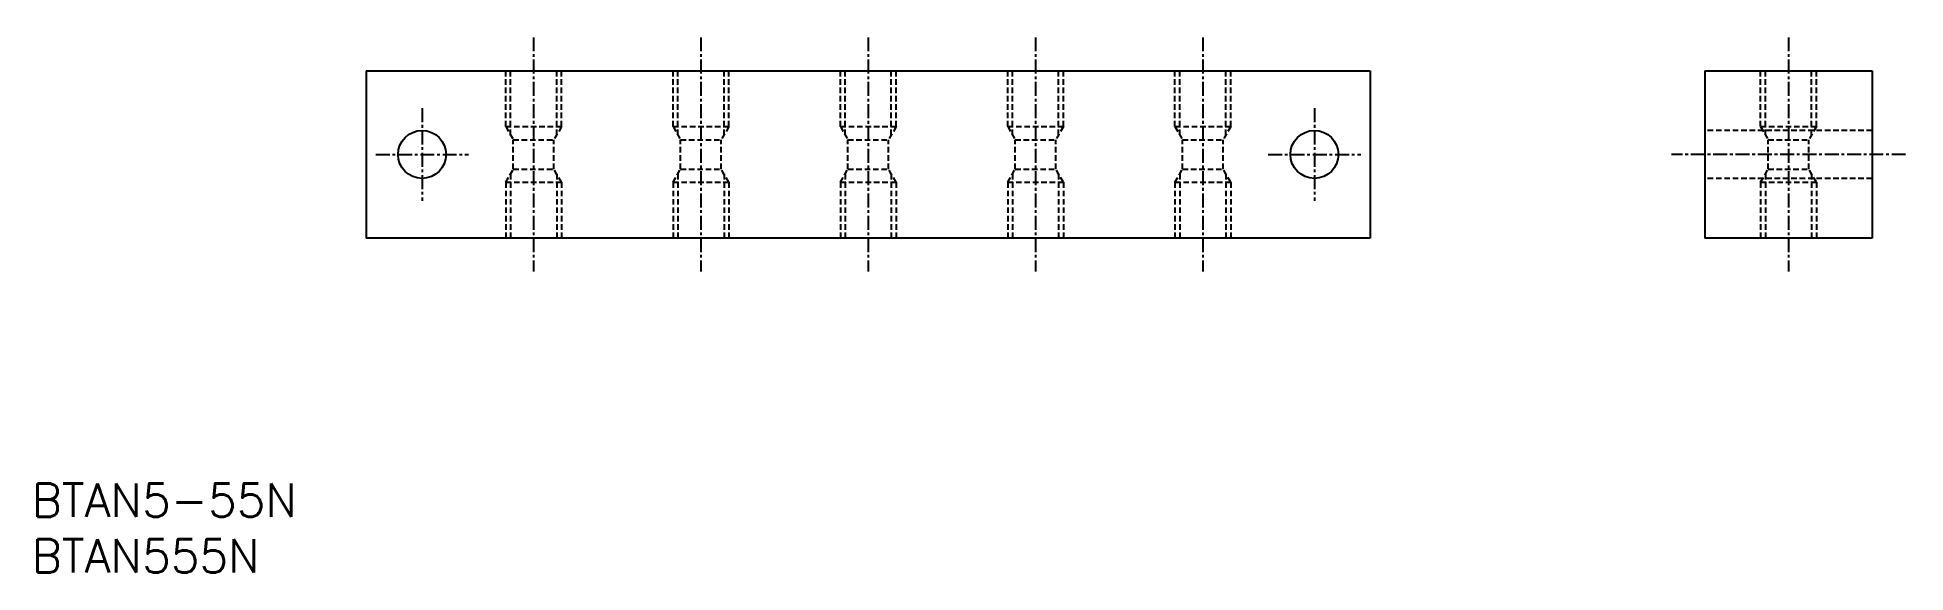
# Model space of a CAD drawing. Extents: x 1 to 168, y 0 to 48.
import ezdxf

# ---------------------------------------------------------------- set-up
doc = ezdxf.new("R2010")
doc.units = 0
doc.linetypes.add('CENTER', pattern=[2, 1.25, -0.25, 0.25, -0.25])
doc.linetypes.add('DASHED', pattern=[0.75, 0.5, -0.25])
doc.layers.get('0').update_dxf_attribs({"linetype": 'CONTINUOUS'})
doc.layers.add('CENTER', color=1, linetype='CENTER')
doc.styles.get("Standard").update_dxf_attribs({"font": 'txt.shx'})

# ---------------------------------------------------------------- blocks, each defined once
blk = doc.blocks.new('*U13')
at = {"color": 7, "linetype": 'CONTINUOUS'}
blk.add_text('BTAN555N', height=3, dxfattribs=at).set_placement((0, 0))
blk = doc.blocks.new('*U14')
at = {"color": 7, "linetype": 'CONTINUOUS'}
blk.add_text('BTAN5-55N', height=3, dxfattribs=at).set_placement((0, 5))

msp = doc.modelspace()

# ---------------------------------------------------------------- linework, layer by layer
at = {"color": 7, "linetype": 'CONTINUOUS'}
for p, q in [((30, 45), (120, 45)), ((30, 45), (30, 30)), ((120, 45), (120, 30)), ((150, 45), (150, 30)), ((150, 45), (165, 45)), ((165, 45), (165, 30)), ((120, 30), (30, 30)), ((165, 30), (150, 30))]:
    msp.add_line(p, q, dxfattribs=at)
at = {"color": 3, "linetype": 'DASHED'}
for p, q in [((42.5, 40), (42.5, 45)), ((42.93, 39.25), (42.93, 45)), ((47.07, 39.25), (47.07, 45)), ((47.5, 40), (47.5, 45)), ((57.5, 40), (57.5, 45)), ((57.93, 39.25), (57.93, 45)), ((62.07, 39.25), (62.07, 45)), ((62.5, 40), (62.5, 45)), ((72.5, 40), (72.5, 45)), ((72.93, 39.25), (72.93, 45)), ((77.07, 39.25), (77.07, 45)), ((77.5, 40), (77.5, 45)), ((87.5, 40), (87.5, 45)), ((87.93, 39.25), (87.93, 45)), ((92.07, 39.25), (92.07, 45)), ((92.5, 40), (92.5, 45)), ((102.5, 40), (102.5, 45)), ((102.93, 39.25), (102.93, 45)), ((107.07, 39.25), (107.07, 45)), ((107.5, 40), (107.5, 45)), ((155, 40), (155, 45)), ((155.43, 39.25), (155.43, 45)), ((159.57, 39.25), (159.57, 45)), ((160, 40), (160, 45)), ((42.5, 40), (43.18, 38.82)), ((42.5, 40), (47.5, 40)), ((43.18, 38.82), (46.82, 38.82)), ((43.18, 36.18), (43.18, 38.82)), ((47.5, 40), (46.82, 38.82)), ((46.82, 36.18), (46.82, 38.82)), ((57.5, 40), (58.18, 38.82)), ((57.5, 40), (62.5, 40)), ((58.18, 38.82), (61.82, 38.82)), ((58.18, 36.18), (58.18, 38.82)), ((62.5, 40), (61.82, 38.82)), ((61.82, 36.18), (61.82, 38.82)), ((72.5, 40), (73.18, 38.82)), ((72.5, 40), (77.5, 40)), ((73.18, 38.82), (76.82, 38.82)), ((73.18, 36.18), (73.18, 38.82)), ((77.5, 40), (76.82, 38.82)), ((76.82, 36.18), (76.82, 38.82)), ((87.5, 40), (88.18, 38.82)), ((87.5, 40), (92.5, 40)), ((88.18, 38.82), (91.82, 38.82)), ((88.18, 36.18), (88.18, 38.82)), ((92.5, 40), (91.82, 38.82)), ((91.82, 36.18), (91.82, 38.82)), ((102.5, 40), (103.18, 38.82)), ((102.5, 40), (107.5, 40)), ((103.18, 38.82), (106.82, 38.82)), ((103.18, 36.18), (103.18, 38.82)), ((107.5, 40), (106.82, 38.82)), ((106.82, 36.18), (106.82, 38.82)), ((165, 39.65), (150, 39.65)), ((155, 40), (160, 40)), ((155, 40), (155.68, 38.82)), ((155.68, 36.18), (155.68, 38.82)), ((155.68, 38.82), (159.32, 38.82)), ((160, 40), (159.32, 38.82)), ((159.32, 36.18), (159.32, 38.82)), ((42.5, 35), (43.18, 36.18)), ((42.93, 35.75), (42.93, 30)), ((43.18, 36.18), (46.82, 36.18)), ((47.5, 35), (46.82, 36.18)), ((47.07, 35.75), (47.07, 30)), ((57.5, 35), (58.18, 36.18)), ((57.93, 35.75), (57.93, 30)), ((58.18, 36.18), (61.82, 36.18)), ((62.5, 35), (61.82, 36.18)), ((62.07, 35.75), (62.07, 30)), ((72.5, 35), (73.18, 36.18)), ((72.93, 35.75), (72.93, 30)), ((73.18, 36.18), (76.82, 36.18)), ((77.5, 35), (76.82, 36.18)), ((77.07, 35.75), (77.07, 30)), ((87.5, 35), (88.18, 36.18)), ((87.93, 35.75), (87.93, 30)), ((88.18, 36.18), (91.82, 36.18)), ((92.5, 35), (91.82, 36.18)), ((92.07, 35.75), (92.07, 30)), ((102.5, 35), (103.18, 36.18)), ((102.93, 35.75), (102.93, 30)), ((103.18, 36.18), (106.82, 36.18)), ((107.5, 35), (106.82, 36.18)), ((107.07, 35.75), (107.07, 30)), ((165, 35.35), (150, 35.35)), ((155, 35), (155.68, 36.18)), ((155.43, 35.75), (155.43, 30)), ((155.68, 36.18), (159.32, 36.18)), ((160, 35), (159.32, 36.18)), ((159.57, 35.75), (159.57, 30)), ((42.5, 35), (47.5, 35)), ((42.5, 35), (42.5, 30)), ((47.5, 35), (47.5, 30)), ((57.5, 35), (62.5, 35)), ((57.5, 35), (57.5, 30)), ((62.5, 35), (62.5, 30)), ((72.5, 35), (77.5, 35)), ((72.5, 35), (72.5, 30)), ((77.5, 35), (77.5, 30)), ((87.5, 35), (92.5, 35)), ((87.5, 35), (87.5, 30)), ((92.5, 35), (92.5, 30)), ((102.5, 35), (107.5, 35)), ((102.5, 35), (102.5, 30)), ((107.5, 35), (107.5, 30)), ((155, 35), (155, 30)), ((155, 35), (160, 35)), ((160, 35), (160, 30))]:
    msp.add_line(p, q, dxfattribs=at)
at = {"color": 7, "linetype": 'CONTINUOUS'}
for centre in [(35, 37.5), (115, 37.5)]:
    msp.add_circle(centre, 2.15, dxfattribs=at)
at = {"layer": 'CENTER', "color": 1, "linetype": 'CENTER'}
for p, q in [((45, 48), (45, 27)), ((60, 48), (60, 27)), ((75, 48), (75, 27)), ((90, 48), (90, 27)), ((105, 48), (105, 27)), ((157.5, 48), (157.5, 27)), ((35, 41.65), (35, 33.35)), ((115, 41.65), (115, 33.35)), ((30.85, 37.5), (39.15, 37.5)), ((110.85, 37.5), (119.15, 37.5)), ((168, 37.5), (147, 37.5))]:
    msp.add_line(p, q, dxfattribs=at)

# ---------------------------------------------------------------- block references
at = {"color": 7, "linetype": 'CONTINUOUS'}
for name in ['*U14', '*U13']:
    msp.add_blockref(name, (0, 0), dxfattribs=at)

doc.saveas('drawing.dxf')
